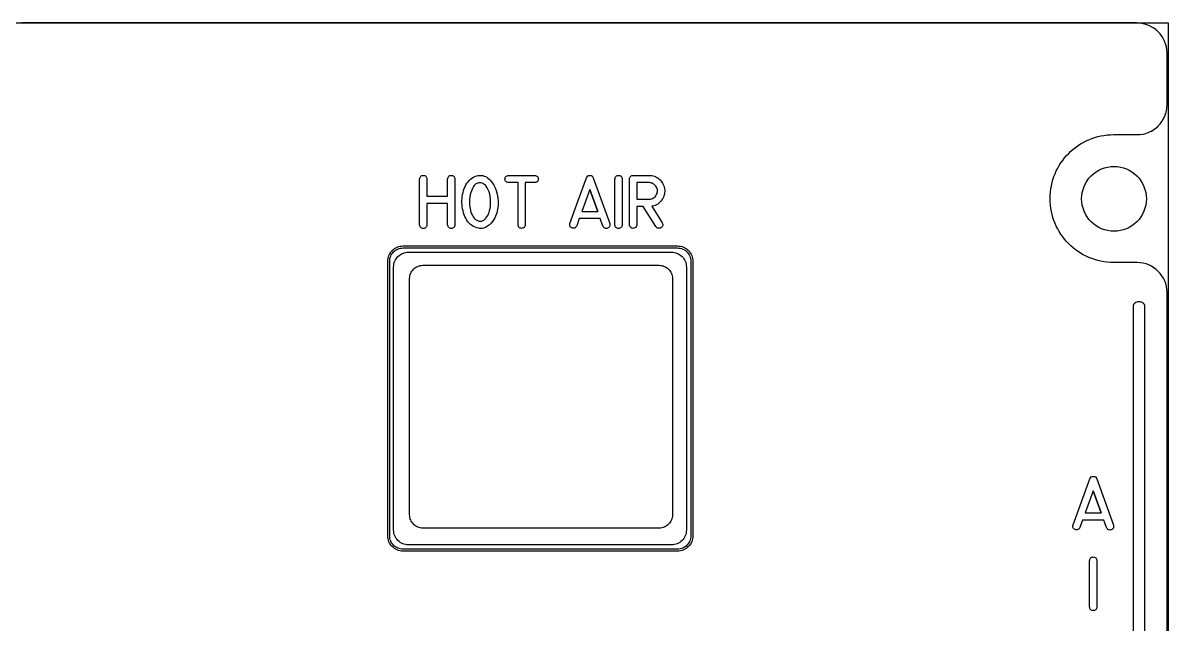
# Model space of a CAD drawing. Extents: x -1 to 333, y -1 to 144.
# Drawn here: x 244.6 to 332.7, y 98.2 to 144.4 of the extents above; entities that cross this region are included whole.
import ezdxf

# ---------------------------------------------------------------- set-up
doc = ezdxf.new("R2010")
doc.units = 0
for name, color, linetype in [('_BACKPANEL', 5, 'CONTINUOUS'), ('_ENGRAVING', 105, 'CONTINUOUS'), ('_TOPLAYER', 1, 'CONTINUOUS')]:
    doc.layers.add(name, color=color, linetype=linetype)

msp = doc.modelspace()

# ---------------------------------------------------------------- linework, layer by layer
at = {"layer": '_BACKPANEL'}
for points in [[(332.671, 144.363), (332.671, 139.666), (332.671, 130.272), (332.671, 120.878), (332.671, 41.031), (332.671, 31.637), (10.329, 31.637), (10.329, 41.031), (10.329, 120.878), (10.329, 130.272), (10.329, 139.666), (10.329, 144.363)], [(273.87, 127.065), (294.965, 127.065), (295.071, 127.059), (295.173, 127.044), (295.272, 127.019), (295.366, 126.984), (295.456, 126.941), (295.541, 126.89), (295.62, 126.831), (295.692, 126.764), (295.759, 126.692), (295.818, 126.613), (295.869, 126.528), (295.912, 126.438), (295.947, 126.343), (295.972, 126.245), (295.987, 126.143), (295.993, 126.037), (295.993, 104.942), (295.987, 104.837), (295.972, 104.735), (295.947, 104.636), (295.912, 104.542), (295.869, 104.452), (295.818, 104.367), (295.759, 104.288), (295.692, 104.215), (295.62, 104.149), (295.541, 104.09), (295.456, 104.038), (295.366, 103.995), (295.272, 103.961), (295.173, 103.936), (295.071, 103.92), (294.965, 103.915), (273.87, 103.915), (273.765, 103.92), (273.662, 103.936), (273.564, 103.961), (273.469, 103.995), (273.379, 104.038), (273.295, 104.09), (273.216, 104.149), (273.143, 104.215), (273.077, 104.288), (273.018, 104.367), (272.966, 104.452), (272.923, 104.542), (272.889, 104.636), (272.863, 104.735), (272.848, 104.837), (272.843, 104.942), (272.843, 126.037), (272.848, 126.143), (272.863, 126.245), (272.889, 126.343), (272.923, 126.438), (272.966, 126.528), (273.018, 126.613), (273.077, 126.692), (273.143, 126.764), (273.216, 126.831), (273.295, 126.89), (273.379, 126.941), (273.469, 126.984), (273.564, 127.019), (273.662, 127.044), (273.765, 127.059)]]:
    msp.add_lwpolyline(points, close=True, dxfattribs=at)
msp.add_lwpolyline([(328.515, 128.353, -0.414214), (326.027, 130.841, -0.414214), (328.515, 133.329, -0.414214), (331.003, 130.841, -0.414214)], format="xyb", close=True, dxfattribs=at)
at = {"layer": '_ENGRAVING'}
for points in [[(275.139, 128.846), (275.139, 132.363), (275.153, 132.431), (275.173, 132.488), (275.199, 132.537), (275.232, 132.577), (275.272, 132.608), (275.317, 132.629), (275.37, 132.642), (275.428, 132.645), (275.487, 132.639), (275.538, 132.625), (275.582, 132.603), (275.62, 132.572), (275.65, 132.533), (275.673, 132.485), (275.689, 132.428), (275.698, 132.363), (275.698, 131.049), (277.293, 131.049), (277.293, 132.363), (277.307, 132.429), (277.327, 132.486), (277.352, 132.535), (277.384, 132.574), (277.422, 132.605), (277.467, 132.627), (277.517, 132.64), (277.574, 132.645), (277.63, 132.641), (277.681, 132.628), (277.725, 132.606), (277.764, 132.575), (277.796, 132.535), (277.822, 132.487), (277.842, 132.43), (277.856, 132.363), (277.856, 128.846), (277.842, 128.781), (277.822, 128.724), (277.796, 128.676), (277.764, 128.636), (277.725, 128.606), (277.681, 128.584), (277.63, 128.571), (277.574, 128.567), (277.517, 128.571), (277.467, 128.585), (277.422, 128.607), (277.384, 128.637), (277.352, 128.676), (277.327, 128.724), (277.307, 128.781), (277.293, 128.846), (277.293, 130.484), (275.698, 130.484), (275.698, 128.846), (275.689, 128.782), (275.673, 128.726), (275.65, 128.678), (275.62, 128.639), (275.582, 128.609), (275.538, 128.587), (275.487, 128.573), (275.428, 128.568), (275.37, 128.571), (275.317, 128.584), (275.272, 128.605), (275.232, 128.635), (275.199, 128.675), (275.173, 128.723), (275.153, 128.78)], [(281.031, 131.474), (281.108, 131.196), (281.157, 130.913), (281.177, 130.624), (281.169, 130.33), (281.154, 130.184), (281.132, 130.04), (281.102, 129.9), (281.066, 129.763), (281.021, 129.63), (280.97, 129.499), (280.911, 129.372), (280.845, 129.248), (280.749, 129.102), (280.636, 128.967), (280.508, 128.843), (280.363, 128.731), (280.286, 128.682), (280.207, 128.642), (280.125, 128.61), (280.042, 128.587), (279.957, 128.573), (279.87, 128.567), (279.781, 128.57), (279.689, 128.582), (279.544, 128.615), (279.407, 128.661), (279.279, 128.72), (279.159, 128.792), (279.049, 128.877), (278.947, 128.975), (278.854, 129.086), (278.77, 129.21), (278.694, 129.343), (278.627, 129.479), (278.569, 129.619), (278.519, 129.763), (278.477, 129.911), (278.445, 130.062), (278.42, 130.217), (278.404, 130.375), (278.397, 130.535), (278.398, 130.694), (278.407, 130.852), (278.424, 131.008), (278.45, 131.164), (278.484, 131.319), (278.526, 131.473), (278.577, 131.625), (278.635, 131.772), (278.702, 131.909), (278.778, 132.035), (278.861, 132.151), (278.952, 132.257), (279.052, 132.352), (279.159, 132.436), (279.275, 132.511), (279.394, 132.57), (279.515, 132.612), (279.638, 132.637), (279.765, 132.646), (279.884, 132.64), (279.997, 132.623), (280.105, 132.594), (280.208, 132.554), (280.305, 132.502), (280.396, 132.438), (280.481, 132.363), (280.562, 132.277), (280.707, 132.088), (280.834, 131.892), (280.942, 131.687)], [(279.781, 132.081), (279.692, 132.075), (279.609, 132.056), (279.532, 132.026), (279.46, 131.983), (279.394, 131.927), (279.333, 131.859), (279.278, 131.779), (279.229, 131.687), (279.144, 131.497), (279.076, 131.322), (279.025, 131.161), (278.992, 131.015), (278.966, 130.79), (278.964, 130.523), (278.973, 130.38), (278.99, 130.237), (279.015, 130.095), (279.047, 129.953), (279.089, 129.816), (279.139, 129.686), (279.199, 129.562), (279.267, 129.446), (279.346, 129.343), (279.437, 129.258), (279.539, 129.193), (279.652, 129.147), (279.72, 129.129), (279.786, 129.121), (279.849, 129.121), (279.91, 129.131), (279.969, 129.149), (280.025, 129.176), (280.079, 129.212), (280.13, 129.257), (280.225, 129.358), (280.307, 129.461), (280.377, 129.568), (280.435, 129.678), (280.483, 129.801), (280.523, 129.942), (280.555, 130.102), (280.578, 130.279), (280.592, 130.465), (280.593, 130.65), (280.583, 130.836), (280.561, 131.022), (280.526, 131.203), (280.477, 131.374), (280.415, 131.537), (280.34, 131.69), (280.249, 131.825), (280.197, 131.883), (280.14, 131.934), (280.08, 131.978), (280.015, 132.015), (279.945, 132.045), (279.872, 132.069)], [(282.706, 128.85), (282.706, 132.085), (281.979, 132.085), (281.914, 132.094), (281.857, 132.111), (281.81, 132.135), (281.771, 132.166), (281.741, 132.204), (281.719, 132.25), (281.706, 132.304), (281.702, 132.364), (281.707, 132.425), (281.72, 132.479), (281.741, 132.525), (281.772, 132.564), (281.811, 132.595), (281.858, 132.619), (281.914, 132.636), (281.979, 132.646), (283.99, 132.646), (284.054, 132.637), (284.11, 132.62), (284.157, 132.596), (284.196, 132.565), (284.226, 132.526), (284.247, 132.479), (284.26, 132.426), (284.265, 132.364), (284.261, 132.303), (284.248, 132.25), (284.227, 132.203), (284.197, 132.165), (284.158, 132.134), (284.111, 132.11), (284.055, 132.094), (283.99, 132.085), (283.265, 132.085), (283.265, 128.85), (283.25, 128.784), (283.229, 128.727), (283.202, 128.679), (283.169, 128.639), (283.129, 128.609), (283.083, 128.588), (283.031, 128.575), (282.972, 128.572), (282.914, 128.577), (282.863, 128.591), (282.819, 128.613), (282.782, 128.643), (282.753, 128.682), (282.73, 128.73), (282.714, 128.786)], [(286.697, 128.956), (287.332, 130.709), (287.969, 132.463), (288.01, 132.542), (288.067, 132.599), (288.14, 132.634), (288.229, 132.646), (288.318, 132.635), (288.391, 132.601), (288.449, 132.544), (288.49, 132.463), (289.761, 128.946), (289.771, 128.879), (289.772, 128.818), (289.765, 128.763), (289.748, 128.715), (289.722, 128.673), (289.687, 128.637), (289.643, 128.607), (289.59, 128.584), (289.534, 128.569), (289.482, 128.564), (289.433, 128.569), (289.387, 128.585), (289.344, 128.611), (289.304, 128.647), (289.268, 128.694), (289.235, 128.751), (289.031, 129.32), (287.416, 129.32), (287.218, 128.765), (287.185, 128.707), (287.148, 128.661), (287.108, 128.624), (287.064, 128.598), (287.018, 128.583), (286.967, 128.578), (286.914, 128.584), (286.857, 128.601), (286.804, 128.625), (286.759, 128.655), (286.725, 128.691), (286.7, 128.733), (286.685, 128.78), (286.679, 128.833), (286.683, 128.891)], [(290.714, 128.846), (290.7, 128.781), (290.68, 128.724), (290.654, 128.676), (290.622, 128.636), (290.583, 128.606), (290.539, 128.584), (290.488, 128.571), (290.432, 128.567), (290.375, 128.571), (290.324, 128.585), (290.28, 128.607), (290.242, 128.637), (290.21, 128.676), (290.184, 128.724), (290.165, 128.781), (290.151, 128.846), (290.151, 132.363), (290.165, 132.429), (290.184, 132.486), (290.21, 132.535), (290.242, 132.574), (290.28, 132.605), (290.324, 132.627), (290.375, 132.64), (290.432, 132.645), (290.488, 132.641), (290.539, 132.628), (290.583, 132.606), (290.622, 132.575), (290.654, 132.535), (290.68, 132.487), (290.7, 132.43), (290.714, 132.363)], [(293.78, 129.003), (293.807, 128.948), (293.823, 128.896), (293.829, 128.845), (293.826, 128.797), (293.812, 128.75), (293.787, 128.707), (293.753, 128.665), (293.709, 128.626), (293.659, 128.597), (293.606, 128.58), (293.55, 128.574), (293.49, 128.58), (293.432, 128.596), (293.382, 128.622), (293.341, 128.657), (293.308, 128.703), (292.331, 130.253), (291.836, 130.253), (291.836, 128.852), (291.826, 128.772), (291.797, 128.703), (291.748, 128.647), (291.679, 128.603), (291.602, 128.576), (291.528, 128.572), (291.455, 128.59), (291.386, 128.631), (291.338, 128.676), (291.304, 128.727), (291.284, 128.786), (291.277, 128.852), (291.277, 132.367), (291.282, 132.423), (291.297, 132.474), (291.322, 132.521), (291.357, 132.564), (291.4, 132.6), (291.447, 132.626), (291.498, 132.641), (291.554, 132.646), (292.785, 132.646), (292.894, 132.642), (293, 132.628), (293.102, 132.606), (293.2, 132.575), (293.294, 132.535), (293.385, 132.486), (293.472, 132.429), (293.556, 132.362), (293.634, 132.289), (293.704, 132.211), (293.766, 132.128), (293.821, 132.041), (293.868, 131.949), (293.907, 131.852), (293.939, 131.75), (293.962, 131.643), (293.977, 131.527), (293.981, 131.413), (293.974, 131.301), (293.955, 131.191), (293.924, 131.083), (293.883, 130.976), (293.83, 130.872), (293.765, 130.769), (293.692, 130.672), (293.613, 130.586), (293.529, 130.509), (293.439, 130.442), (293.343, 130.385), (293.241, 130.338), (293.134, 130.302), (293.021, 130.275), (292.983, 130.269)], [(292.785, 130.812), (292.884, 130.819), (292.98, 130.843), (293.071, 130.881), (293.159, 130.935), (293.237, 131.002), (293.302, 131.077), (293.353, 131.163), (293.39, 131.257), (293.409, 131.333), (293.419, 131.407), (293.421, 131.479), (293.415, 131.549), (293.4, 131.617), (293.377, 131.684), (293.345, 131.749), (293.304, 131.811), (293.258, 131.87), (293.207, 131.921), (293.152, 131.966), (293.092, 132.004), (293.029, 132.034), (292.961, 132.058), (292.889, 132.075), (292.813, 132.085), (291.836, 132.085), (291.836, 130.812)], [(288.829, 129.879), (288.227, 131.55), (287.62, 129.879)], [(288.227, 131.55), (288.829, 129.879)], [(273.88, 127.218), (294.955, 127.218), (295.077, 127.212), (295.196, 127.194), (295.31, 127.165), (295.42, 127.125), (295.524, 127.075), (295.622, 127.015), (295.714, 126.947), (295.798, 126.87), (295.875, 126.786), (295.943, 126.694), (296.003, 126.596), (296.053, 126.492), (296.093, 126.382), (296.122, 126.268), (296.14, 126.15), (296.146, 126.027), (296.146, 104.952), (296.14, 104.83), (296.122, 104.712), (296.093, 104.597), (296.053, 104.488), (296.003, 104.384), (295.943, 104.286), (295.875, 104.194), (295.798, 104.109), (295.714, 104.033), (295.622, 103.964), (295.524, 103.905), (295.42, 103.855), (295.31, 103.815), (295.196, 103.786), (295.077, 103.768), (294.955, 103.761), (273.88, 103.761), (273.758, 103.768), (273.639, 103.786), (273.525, 103.815), (273.416, 103.855), (273.312, 103.905), (273.213, 103.964), (273.122, 104.033), (273.037, 104.109), (272.961, 104.194), (272.892, 104.286), (272.833, 104.384), (272.783, 104.488), (272.743, 104.597), (272.713, 104.712), (272.696, 104.83), (272.689, 104.952), (272.689, 126.027), (272.696, 126.15), (272.713, 126.268), (272.743, 126.382), (272.783, 126.492), (272.833, 126.596), (272.892, 126.694), (272.961, 126.786), (273.037, 126.87), (273.122, 126.947), (273.213, 127.015), (273.312, 127.075), (273.416, 127.125), (273.525, 127.165), (273.639, 127.194), (273.758, 127.212)], [(274.288, 126.74), (294.504, 126.74), (294.621, 126.734), (294.735, 126.717), (294.844, 126.689), (294.949, 126.65), (295.049, 126.602), (295.143, 126.545), (295.231, 126.48), (295.312, 126.406), (295.386, 126.325), (295.451, 126.237), (295.509, 126.143), (295.556, 126.043), (295.595, 125.938), (295.623, 125.828), (295.64, 125.715), (295.646, 125.598), (295.646, 105.382), (295.64, 105.265), (295.623, 105.151), (295.595, 105.041), (295.556, 104.936), (295.509, 104.837), (295.451, 104.742), (295.386, 104.655), (295.312, 104.574), (295.231, 104.5), (295.143, 104.434), (295.049, 104.377), (294.949, 104.329), (294.844, 104.291), (294.735, 104.263), (294.621, 104.246), (294.504, 104.24), (274.288, 104.24), (274.171, 104.246), (274.057, 104.263), (273.948, 104.291), (273.843, 104.329), (273.743, 104.377), (273.649, 104.434), (273.561, 104.5), (273.48, 104.574), (273.406, 104.655), (273.34, 104.742), (273.283, 104.837), (273.235, 104.936), (273.197, 105.041), (273.169, 105.151), (273.152, 105.265), (273.146, 105.382), (273.146, 125.598), (273.152, 125.715), (273.169, 125.828), (273.197, 125.938), (273.235, 126.043), (273.283, 126.143), (273.34, 126.237), (273.406, 126.325), (273.48, 126.406), (273.561, 126.48), (273.649, 126.545), (273.743, 126.602), (273.843, 126.65), (273.948, 126.689), (274.057, 126.717), (274.171, 126.734)], [(325.366, 105.781), (326.01, 107.554), (326.657, 109.327), (326.698, 109.407), (326.756, 109.464), (326.83, 109.499), (326.92, 109.512), (327.011, 109.501), (327.085, 109.466), (327.144, 109.408), (327.186, 109.327), (328.475, 105.771), (328.485, 105.704), (328.487, 105.642), (328.479, 105.587), (328.462, 105.538), (328.435, 105.495), (328.4, 105.459), (328.356, 105.429), (328.302, 105.405), (328.245, 105.39), (328.192, 105.385), (328.142, 105.39), (328.095, 105.406), (328.052, 105.433), (328.012, 105.469), (327.975, 105.517), (327.942, 105.574), (327.735, 106.149), (326.096, 106.149), (325.895, 105.588), (325.861, 105.53), (325.824, 105.483), (325.783, 105.446), (325.739, 105.42), (325.692, 105.405), (325.641, 105.4), (325.586, 105.406), (325.529, 105.422), (325.474, 105.447), (325.43, 105.478), (325.395, 105.514), (325.369, 105.556), (325.354, 105.604), (325.348, 105.657), (325.352, 105.716)], [(327.53, 106.714), (326.918, 108.404), (326.303, 106.714)], [(326.918, 108.404), (327.53, 106.714)], [(327.203, 99.475), (327.189, 99.409), (327.168, 99.351), (327.142, 99.303), (327.109, 99.263), (327.07, 99.232), (327.025, 99.21), (326.974, 99.197), (326.916, 99.193), (326.859, 99.197), (326.808, 99.211), (326.763, 99.233), (326.724, 99.264), (326.692, 99.304), (326.665, 99.352), (326.646, 99.409), (326.632, 99.475), (326.632, 103.031), (326.646, 103.097), (326.665, 103.155), (326.692, 103.203), (326.724, 103.243), (326.763, 103.275), (326.808, 103.297), (326.859, 103.31), (326.916, 103.315), (326.974, 103.311), (327.025, 103.298), (327.07, 103.276), (327.109, 103.244), (327.142, 103.204), (327.168, 103.155), (327.189, 103.097), (327.203, 103.031)]]:
    msp.add_lwpolyline(points, close=True, dxfattribs=at)
msp.add_lwpolyline([(330.883, 53.206), (330.883, 122.574), (330.883, 122.575), (330.874, 122.646), (330.848, 122.711), (330.807, 122.77), (330.752, 122.822), (330.685, 122.864), (330.609, 122.897), (330.525, 122.917), (330.434, 122.924), (330.433, 122.924), (330.342, 122.917), (330.258, 122.897), (330.181, 122.865), (330.115, 122.822), (330.06, 122.77), (330.018, 122.711), (329.992, 122.646), (329.983, 122.575), (329.983, 122.574), (329.983, 53.206)], dxfattribs=at)
at = {"layer": '_TOPLAYER'}
msp.add_lwpolyline([(332.588, 54.662), (332.588, 123.64), (332.576, 123.875), (332.542, 124.103), (332.485, 124.323), (332.408, 124.535), (332.311, 124.736), (332.196, 124.925), (332.064, 125.103), (331.916, 125.266), (331.753, 125.415), (331.576, 125.548), (331.387, 125.664), (331.186, 125.761), (330.975, 125.84), (330.755, 125.898), (330.527, 125.934), (330.291, 125.947), (328.485, 125.947), (328.234, 125.954), (327.986, 125.973), (327.741, 126.004), (327.5, 126.048), (327.264, 126.103), (327.032, 126.17), (326.805, 126.247), (326.583, 126.336), (326.366, 126.434), (326.155, 126.543), (325.951, 126.662), (325.752, 126.79), (325.561, 126.928), (325.376, 127.074), (325.199, 127.229), (325.029, 127.392), (324.867, 127.563), (324.714, 127.742), (324.568, 127.927), (324.432, 128.12), (324.305, 128.32), (324.187, 128.525), (324.079, 128.737), (323.982, 128.955), (323.894, 129.177), (323.817, 129.405), (323.751, 129.638), (323.697, 129.875), (323.654, 130.116), (323.623, 130.361), (323.604, 130.61), (323.598, 130.861), (323.604, 131.113), (323.623, 131.361), (323.654, 131.606), (323.697, 131.848), (323.751, 132.085), (323.817, 132.317), (323.894, 132.545), (323.982, 132.768), (324.079, 132.986), (324.187, 133.198), (324.305, 133.403), (324.432, 133.603), (324.568, 133.796), (324.714, 133.982), (324.867, 134.16), (325.029, 134.331), (325.199, 134.494), (325.376, 134.649), (325.561, 134.796), (325.752, 134.933), (325.951, 135.061), (326.155, 135.18), (326.366, 135.289), (326.583, 135.388), (326.805, 135.476), (327.032, 135.554), (327.264, 135.621), (327.5, 135.676), (327.741, 135.719), (327.986, 135.751), (328.234, 135.77), (328.485, 135.776), (330.28, 135.776), (330.51, 135.788), (330.522, 135.788), (330.731, 135.819), (330.757, 135.819), (330.951, 135.869), (330.967, 135.874), (330.983, 135.88), (331.16, 135.944), (331.196, 135.959), (331.364, 136.04), (331.374, 136.04), (331.385, 136.048), (331.397, 136.053), (331.571, 136.159), (331.576, 136.168), (331.581, 136.169), (331.753, 136.297), (331.909, 136.438), (331.92, 136.449), (332.058, 136.601), (332.068, 136.611), (332.191, 136.776), (332.201, 136.788), (332.304, 136.956), (332.311, 136.971), (332.319, 136.985), (332.403, 137.159), (332.409, 137.173), (332.415, 137.187), (332.483, 137.373), (332.488, 137.386), (332.493, 137.401), (332.544, 137.6), (332.544, 137.61), (332.577, 137.822), (332.577, 137.838), (332.588, 138.066), (332.588, 139.739), (332.588, 140.296), (332.588, 142.069), (332.573, 142.302), (332.536, 142.528), (332.477, 142.745), (332.398, 142.954), (332.301, 143.152), (332.185, 143.339), (332.052, 143.513), (331.904, 143.674), (331.742, 143.82), (331.566, 143.951), (331.378, 144.065), (331.178, 144.161), (330.969, 144.238), (330.75, 144.295), (330.524, 144.33), (330.291, 144.344), (330.281, 144.363), (244.56, 144.363)], dxfattribs=at)
msp.add_lwpolyline([(275.4, 125.733), (293.55, 125.733), (293.655, 125.728), (293.757, 125.713), (293.855, 125.687), (293.95, 125.653), (294.039, 125.61), (294.124, 125.559), (294.203, 125.5), (294.275, 125.434), (294.341, 125.361), (294.4, 125.282), (294.452, 125.198), (294.495, 125.108), (294.529, 125.014), (294.554, 124.915), (294.57, 124.813), (294.575, 124.708), (294.575, 106.559), (294.57, 106.453), (294.554, 106.351), (294.529, 106.253), (294.495, 106.159), (294.452, 106.069), (294.4, 105.985), (294.341, 105.906), (294.275, 105.833), (294.203, 105.767), (294.124, 105.708), (294.039, 105.657), (293.95, 105.614), (293.855, 105.579), (293.757, 105.554), (293.655, 105.539), (293.55, 105.533), (275.4, 105.533), (275.295, 105.539), (275.193, 105.554), (275.095, 105.579), (275, 105.614), (274.911, 105.657), (274.826, 105.708), (274.747, 105.767), (274.675, 105.833), (274.609, 105.906), (274.55, 105.985), (274.498, 106.069), (274.455, 106.159), (274.421, 106.253), (274.396, 106.351), (274.38, 106.453), (274.375, 106.559), (274.375, 124.708), (274.38, 124.813), (274.396, 124.915), (274.421, 125.014), (274.455, 125.108), (274.498, 125.198), (274.55, 125.282), (274.609, 125.361), (274.675, 125.434), (274.747, 125.5), (274.826, 125.559), (274.911, 125.61), (275, 125.653), (275.095, 125.687), (275.193, 125.713), (275.295, 125.728)], close=True, dxfattribs=at)

doc.saveas('drawing.dxf')
